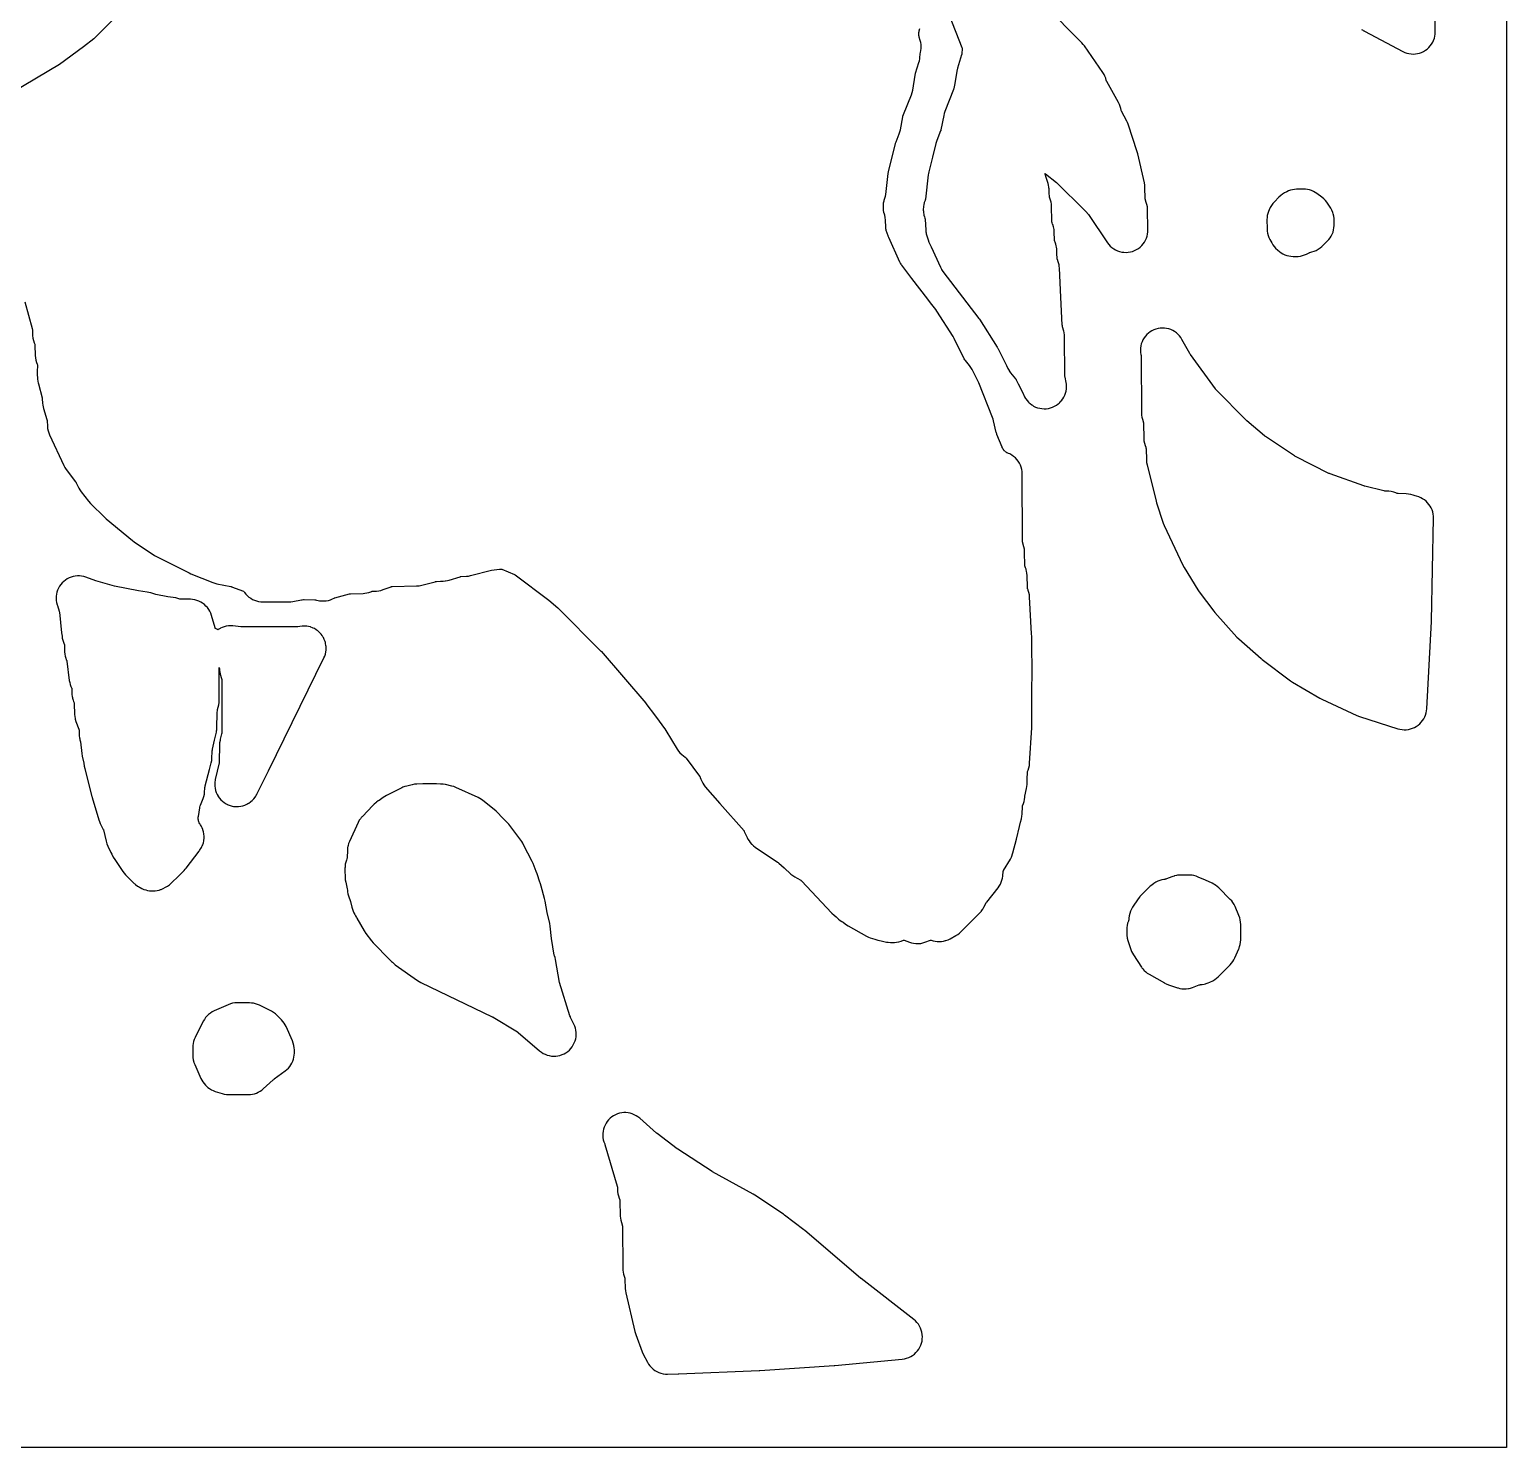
# Model space of a CAD drawing. Header units: millimetres. Extents: x 0 to 300, y 0 to 300.
# Drawn here: x 133.5 to 299.9, y 0 to 159.8 of the extents above; entities that cross this region are included whole.
import ezdxf

# ---------------------------------------------------------------- set-up
doc = ezdxf.new("R2010")
doc.units = ezdxf.units.MM
doc.layers.add('CUT', color=7, linetype='CONTINUOUS')

msp = doc.modelspace()

# ---------------------------------------------------------------- linework, layer by layer
at = {"layer": 'CUT'}
for points in [[(0.0614, 0), (0.0501, 0.0006), (0.0029, 0.0029), (0.0006, 0.0501), (0, 0.0614), (0, 299.9386), (0.0006, 299.9499), (0.0029, 299.9971), (0.0501, 299.9994), (0.0614, 300), (299.8528, 300), (299.9113, 299.9971), (299.9141, 299.9386), (299.9141, 0.0614), (299.9113, 0.0029), (299.8528, 0), (299.8528, 0)], [(273.9057, 135.1608), (274.148, 134.9246), (274.3257, 134.7671), (274.5175, 134.6271), (274.7218, 134.506), (274.9366, 134.4048), (275.16, 134.3245), (275.3901, 134.2657), (275.6247, 134.229), (275.8617, 134.2147), (276.2161, 134.2102), (276.4545, 134.2186), (276.691, 134.2496), (276.9234, 134.303), (277.1497, 134.3784), (277.3677, 134.4749), (277.6961, 134.6395), (277.7154, 134.6485), (277.7585, 134.6642), (277.8799, 134.6936), (278.0012, 134.7186), (278.2449, 134.7954), (278.4796, 134.8967), (278.7026, 135.0215), (278.9118, 135.1684), (279.1049, 135.3359), (279.7272, 135.934), (279.8961, 136.1133), (280.0466, 136.3083), (280.1772, 136.5172), (280.2866, 136.738), (280.3737, 136.9684), (280.4378, 137.2063), (280.4781, 137.4493), (280.4943, 137.6951), (280.5029, 138.2181), (280.4933, 138.4819), (280.456, 138.7433), (280.3913, 138.9992), (280.3361, 139.1772), (280.246, 139.4221), (280.1308, 139.6562), (279.9919, 139.8771), (279.6823, 140.3165), (279.5162, 140.5273), (279.3285, 140.7191), (279.1212, 140.8896), (278.5605, 141.3026), (278.3678, 141.4313), (278.164, 141.5415), (277.9508, 141.6324), (277.7302, 141.7032), (277.5039, 141.7532), (277.274, 141.7821), (277.0424, 141.7895), (276.2689, 141.7786), (276.0381, 141.7646), (275.8096, 141.7294), (275.5853, 141.6732), (275.3672, 141.5965), (275.1571, 141.5001), (274.913, 141.374), (274.6856, 141.2409), (274.4734, 141.0846), (274.2789, 140.9068), (273.7605, 140.3803), (273.5814, 140.1775), (273.4252, 139.9566), (273.2938, 139.72), (273.1752, 139.4762), (273.084, 139.2645), (273.0127, 139.0453), (272.9619, 138.8205), (272.9321, 138.5919), (272.9234, 138.3616), (272.932, 137.3251), (272.9465, 137.0767), (272.9856, 136.831), (273.0489, 136.5904), (273.1358, 136.3573), (273.2454, 136.1339), (273.4646, 135.7386), (273.5926, 135.532), (273.7401, 135.3388)], [(259.0158, 115.3981), (259.0186, 115.3716), (259.0197, 115.3478), (259.0517, 113.7199), (259.0719, 113.4485), (259.1214, 113.1808), (259.1998, 112.9201), (259.2749, 112.7121), (259.2811, 112.6934), (259.2912, 112.6521), (259.297, 112.6101), (259.2981, 112.5904), (259.3398, 111.2486), (259.3621, 110.9837), (259.4125, 110.7227), (260.4271, 106.644), (260.4812, 106.4577), (261.2427, 104.1709), (261.3507, 103.9004), (263.4546, 99.4087), (263.5836, 99.1684), (265.1303, 96.6297), (265.2743, 96.4185), (266.9257, 94.244), (267.0547, 94.0877), (269.5355, 91.3188), (269.7497, 91.1069), (272.2609, 88.9061), (272.3991, 88.7935), (275.5678, 86.393), (275.8102, 86.2308), (278.8865, 84.4219), (279.1011, 84.3094), (283.0383, 82.4816), (283.3383, 82.3652), (287.6822, 80.9937), (287.914, 80.9326), (288.1506, 80.894), (288.3899, 80.8782), (288.6295, 80.8853), (288.8674, 80.9155), (289.1013, 80.9682), (289.3291, 81.0431), (289.5486, 81.1395), (289.7579, 81.2565), (289.955, 81.393), (290.1382, 81.5478), (290.3056, 81.7194), (290.4559, 81.9062), (290.5876, 82.1066), (290.6994, 82.3187), (290.7905, 82.5405), (290.8598, 82.77), (290.9069, 83.0051), (290.9312, 83.2436), (291.46, 93.0873), (291.4631, 93.1694), (291.7033, 104.7036), (291.6967, 104.9452), (291.6667, 105.1849), (291.6138, 105.4207), (291.5383, 105.6503), (291.4411, 105.8714), (291.3229, 106.0822), (291.1849, 106.2806), (291.0284, 106.4647), (290.8549, 106.6329), (290.666, 106.7835), (290.4634, 106.9152), (290.249, 107.0267), (290.0249, 107.117), (289.7931, 107.1852), (289.633, 107.224), (289.614, 107.2303), (289.3879, 107.3117), (289.1379, 107.3871), (288.8815, 107.4361), (288.6212, 107.458), (287.7153, 107.4869), (287.6987, 107.4878), (287.663, 107.4922), (287.6291, 107.5026), (287.6134, 107.5086), (287.462, 107.5703), (287.2057, 107.6588), (286.9413, 107.7191), (286.6719, 107.7503), (286.2129, 107.7785), (286.1957, 107.78), (286.1221, 107.7913), (286.1052, 107.7951), (283.9661, 108.3292), (283.9112, 108.3443), (283.857, 108.362), (280.0476, 109.7107), (279.9778, 109.7379), (279.9099, 109.7694), (276.1463, 111.6622), (276.0812, 111.6975), (276.0185, 111.7368), (272.7592, 113.9203), (272.7047, 113.9591), (272.6525, 114.0008), (270.6553, 115.6914), (270.615, 115.7271), (270.5764, 115.7645), (267.1824, 119.2082), (267.1791, 119.2116), (267.1317, 119.2672), (267.1217, 119.2805), (264.3103, 123.1636), (264.271, 123.2214), (264.2352, 123.2813), (263.3477, 124.87), (263.2185, 125.0768), (263.0699, 125.27), (262.9031, 125.4478), (262.7199, 125.6085), (262.5218, 125.7507), (262.3108, 125.8728), (262.089, 125.9738), (261.8583, 126.0528), (261.6211, 126.1088), (261.3796, 126.1416), (261.1359, 126.1506), (260.8926, 126.1359), (260.6519, 126.0975), (260.416, 126.0359), (260.1873, 125.9516), (259.9679, 125.8454), (259.7598, 125.7184), (259.5651, 125.5717), (259.3856, 125.4068), (259.2231, 125.2251), (259.079, 125.0285), (258.9547, 124.8187), (258.8515, 124.5979), (258.7702, 124.3681), (258.7118, 124.1314), (258.6766, 123.8902), (258.6651, 123.6467), (258.6774, 123.4032), (258.7133, 123.1621), (258.7385, 123.0358), (258.7416, 123.0181), (258.7495, 122.9411), (258.75, 122.9232), (258.7888, 116.5413), (258.8006, 116.3139), (258.833, 116.0885), (258.8858, 115.867), (259.0043, 115.4538), (259.0057, 115.4486)], [(137.4074, 90.5296), (137.4219, 90.4827), (137.4254, 90.4536), (137.4268, 90.4289), (137.4519, 89.6419), (137.4709, 89.4042), (137.5124, 89.1694), (137.5447, 89.0529), (137.5762, 88.9395), (137.6388, 88.7761), (137.6615, 88.7169), (137.6623, 88.7151), (137.6662, 88.7061), (137.669, 88.6981), (137.68, 88.6666), (137.6862, 88.6404), (137.6896, 88.626), (137.6907, 88.619), (137.6926, 88.6068), (137.976, 86.4267), (138.0172, 86.1958), (138.0797, 85.9697), (138.1632, 85.7505), (138.2292, 85.5991), (138.2357, 85.5831), (138.2474, 85.5477), (138.2523, 85.5112), (138.2534, 85.4937), (138.2798, 84.8653), (138.2991, 84.6425), (138.323, 84.508), (138.3383, 84.4224), (138.397, 84.2066), (138.4475, 84.0702), (138.4747, 83.9969), (138.5057, 83.9234), (138.5115, 83.9089), (138.5121, 83.9073), (138.5173, 83.8911), (138.5234, 83.8717), (138.5279, 83.835), (138.5289, 83.8175), (138.5645, 82.6222), (138.5877, 82.3493), (138.6201, 82.1842), (138.6405, 82.0806), (138.7224, 81.8193), (139.0504, 80.9443), (139.0578, 80.9227), (139.0738, 80.8565), (139.0772, 80.8338), (139.0775, 80.8297), (139.0786, 80.8142), (139.1064, 80.1927), (139.128, 79.9582), (139.1502, 79.8403), (139.1716, 79.7267), (139.2363, 79.502), (139.3901, 78.1845), (139.4392, 77.9037), (139.6225, 77.1223), (139.6648, 76.7936), (139.7186, 76.5081), (140.4763, 73.4702), (140.4852, 73.4425), (140.4985, 73.386), (140.5379, 73.2383), (141.2885, 70.7362), (141.3639, 70.5212), (141.4585, 70.3139), (141.8107, 69.627), (141.813, 69.6223), (141.8251, 69.5932), (141.8256, 69.5912), (142.1183, 68.3156), (142.1611, 68.1697), (142.2013, 68.0301), (142.3138, 67.7614), (142.6659, 67.042), (142.759, 66.8761), (142.9372, 66.5196), (143.1006, 66.2397), (144.0025, 64.902), (144.0103, 64.8904), (144.1443, 64.7097), (144.294, 64.5419), (145.0893, 63.7268), (145.2817, 63.5493), (145.3466, 63.5009), (145.4335, 63.4225), (145.6439, 63.269), (145.6709, 63.2534), (145.6779, 63.2483), (145.7563, 63.2038), (145.8692, 63.1383), (145.8944, 63.1254), (145.9071, 63.1182), (145.9638, 63.0898), (146.1412, 62.9988), (146.3716, 62.895), (146.3785, 62.8927), (146.3791, 62.8925), (146.5834, 62.8215), (146.7931, 62.7685), (147.0066, 62.7339), (147.012, 62.7332), (147.0311, 62.731), (147.2906, 62.7139), (147.5504, 62.7239), (147.6423, 62.7322), (147.8712, 62.7637), (148.0475, 62.8048), (148.0534, 62.8059), (148.0559, 62.8067), (148.0963, 62.8162), (148.2685, 62.8735), (148.3133, 62.8876), (148.5628, 62.9971), (148.8226, 63.1283), (149.0457, 63.2559), (149.2545, 63.4057), (149.2712, 63.4205), (149.3214, 63.4573), (149.5073, 63.6248), (150.2759, 64.3905), (150.8467, 64.9511), (150.9043, 65.0164), (150.9128, 65.0248), (151.0224, 65.1502), (151.0827, 65.2185), (151.085, 65.2216), (151.0865, 65.2235), (151.1397, 65.2844), (152.6034, 67.2125), (152.6549, 67.28), (152.6572, 67.2833), (152.6582, 67.2846), (152.6775, 67.3128), (152.6963, 67.3401), (152.7932, 67.4809), (152.7954, 67.4849), (152.7958, 67.4855), (152.8107, 67.5126), (152.8549, 67.5925), (152.9113, 67.6944), (152.913, 67.6984), (152.9132, 67.6988), (152.9243, 67.7246), (152.9518, 67.7883), (153.008, 67.9184), (153.0092, 67.9222), (153.0094, 67.9226), (153.0171, 67.947), (153.045, 68.034), (153.0824, 68.1508), (153.0831, 68.1543), (153.0832, 68.1547), (153.0881, 68.1776), (153.122, 68.3348), (153.1338, 68.3893), (153.1341, 68.3925), (153.1342, 68.3928), (153.1367, 68.4145), (153.1399, 68.4428), (153.1617, 68.6317), (153.1617, 68.6346), (153.1617, 68.6348), (153.1621, 68.6556), (153.1658, 68.8756), (153.1656, 68.8781), (153.1656, 68.8783), (153.1639, 68.8988), (153.1462, 69.1188), (153.1458, 69.1209), (153.1458, 69.1211), (153.142, 69.1422), (153.1029, 69.3589), (153.1024, 69.3606), (153.1024, 69.3607), (153.0958, 69.3839), (153.0679, 69.4825), (153.0364, 69.5936), (153.036, 69.5949), (153.0359, 69.595), (153.0249, 69.6231), (152.9474, 69.8208), (152.947, 69.8216), (152.947, 69.8217), (152.9261, 69.8626), (152.8367, 70.0382), (152.8364, 70.0386), (152.8364, 70.0387), (152.768, 70.1457), (152.7053, 70.2437), (152.7052, 70.2439), (152.7049, 70.2443), (152.6793, 70.2802), (152.6734, 70.2906), (152.6243, 70.3765), (152.5789, 70.4776), (152.5636, 70.523), (152.5435, 70.5827), (152.5345, 70.6219), (152.5186, 70.6908), (152.5044, 70.8008), (152.5019, 70.8828), (152.501, 70.9116), (152.5053, 70.9752), (152.5088, 71.0278), (152.511, 71.047), (152.5196, 71.1075), (152.682, 72.0849), (152.6943, 72.1486), (152.6987, 72.1686), (152.7331, 72.2935), (152.7395, 72.313), (152.7615, 72.3739), (153.0551, 73.1261), (153.1366, 73.3718), (153.1923, 73.6247), (153.2216, 73.882), (153.2456, 74.2737), (153.2508, 74.3342), (153.2523, 74.3477), (153.2529, 74.3533), (153.272, 74.473), (153.276, 74.4918), (153.2898, 74.5508), (153.7722, 76.3979), (153.7723, 76.398), (153.9657, 77.1388), (154.0187, 77.3962), (154.0443, 77.6578), (154.0791, 78.4283), (154.0827, 78.4828), (154.084, 78.4968), (154.0843, 78.5), (154.0863, 78.5154), (154.0987, 78.6081), (154.1017, 78.6252), (154.1124, 78.6787), (154.344, 79.7155), (154.544, 80.6105), (154.5685, 80.7535), (154.5863, 80.8577), (154.6037, 81.1079), (154.6356, 82.7837), (154.6386, 82.8499), (154.6391, 82.8562), (154.6401, 82.8708), (154.6567, 83.0022), (154.6604, 83.0228), (154.6728, 83.0827), (154.6738, 83.0877), (154.693, 83.1691), (154.693, 83.1692), (154.693, 83.1693), (154.8131, 83.6796), (154.8631, 83.9656), (154.8796, 84.2555), (154.875, 87.8885), (154.876, 87.9098), (154.8782, 87.8886), (154.8871, 87.722), (154.909, 87.5269), (154.9197, 87.4319), (154.9858, 87.1476), (155.1332, 86.6483), (155.1381, 86.63), (155.1455, 86.5917), (155.1493, 86.5529), (155.1493, 86.5519), (155.1497, 86.534), (155.1573, 80.5758), (155.1567, 80.5527), (155.1457, 80.4579), (155.1441, 80.4501), (155.1411, 80.4353), (154.9926, 79.8041), (154.9633, 79.6798), (154.9164, 79.4191), (154.8973, 79.1548), (154.8616, 77.2835), (154.861, 77.2683), (154.8608, 77.2635), (154.8509, 77.1816), (154.849, 77.1716), (154.8471, 77.162), (154.4224, 75.2609), (154.404, 75.154), (154.3806, 75.0188), (154.3629, 74.7738), (154.3675, 74.5963), (154.3693, 74.5282), (154.3997, 74.2844), (154.454, 74.0448), (154.5314, 73.8117), (154.6314, 73.5873), (154.7336, 73.4078), (154.753, 73.3738), (154.8949, 73.1733), (155.0558, 72.9876), (155.2341, 72.8187), (155.4282, 72.668), (155.6361, 72.5372), (155.8001, 72.4552), (155.8559, 72.4273), (155.8582, 72.4265), (156.0853, 72.3396), (156.3223, 72.2748), (156.4865, 72.2469), (156.5645, 72.2336), (156.8096, 72.2164), (157.0085, 72.222), (157.0551, 72.2233), (157.2988, 72.2543), (157.5383, 72.309), (157.7713, 72.387), (157.9955, 72.4875), (158.1082, 72.5519), (158.2087, 72.6094), (158.409, 72.7518), (158.4462, 72.7842), (158.5943, 72.9131), (158.7273, 73.0541), (158.7628, 73.0918), (158.9131, 73.2861), (158.9911, 73.4108), (158.9912, 73.4108), (159.0435, 73.4943), (159.0622, 73.5278), (159.0848, 73.568), (159.1333, 73.6605), (159.147, 73.6864), (160.406, 76.2471), (166.6593, 88.9647), (166.7549, 89.1852), (166.789, 89.2907), (166.8288, 89.4139), (166.8805, 89.6485), (166.906, 89.8593), (166.9093, 89.8871), (166.9094, 89.892), (166.9152, 90.1273), (166.9064, 90.2491), (166.8979, 90.367), (166.8577, 90.6039), (166.8291, 90.7098), (166.795, 90.8359), (166.7927, 90.8418), (166.7102, 91.0608), (166.6043, 91.2765), (166.5574, 91.3524), (166.4782, 91.481), (166.3511, 91.6486), (166.333, 91.6725), (166.2764, 91.7338), (166.17, 91.8491), (165.9909, 92.0093), (165.9111, 92.0679), (165.7972, 92.1515), (165.5908, 92.2745), (165.4552, 92.3386), (165.3735, 92.3772), (165.1814, 92.4462), (165.1474, 92.4584), (165.1279, 92.4634), (164.9145, 92.5176), (164.7534, 92.5424), (164.677, 92.5542), (164.4371, 92.5678), (164.1969, 92.5582), (163.9589, 92.5257), (163.7328, 92.4837), (163.7149, 92.4808), (163.6403, 92.4738), (163.6368, 92.4738), (163.6221, 92.4734), (157.6788, 92.4639), (157.6184, 92.4653), (157.5582, 92.4697), (157.3068, 92.4942), (156.4003, 92.5825), (156.1536, 92.5943), (155.907, 92.5817), (155.6628, 92.5448), (155.4235, 92.484), (155.3048, 92.441), (155.1913, 92.3999), (155.0033, 92.3099), (154.9686, 92.2933), (154.7574, 92.1652), (154.729, 92.1438), (154.6227, 92.2049), (154.5863, 92.2258), (154.5339, 92.2495), (154.458, 92.2837), (154.413, 92.3067), (154.4092, 92.3179), (154.394, 92.3625), (153.992, 93.7586), (153.99, 93.7657), (153.9886, 93.7707), (153.909, 94.0032), (153.8071, 94.2267), (153.6837, 94.4392), (153.54, 94.6386), (153.3775, 94.8229), (153.1976, 94.9903), (153.0022, 95.1392), (152.7931, 95.2683), (152.5723, 95.3762), (152.342, 95.4619), (152.1044, 95.5246), (151.8618, 95.5637), (151.6166, 95.5787), (150.4266, 95.5932), (150.424, 95.5939), (149.9771, 95.7273), (149.679, 95.7967), (149.3748, 95.8292), (149.0899, 95.842), (147.719, 96.1206), (147.1618, 96.2961), (146.9498, 96.3528), (146.7336, 96.3907), (145.7745, 96.5157), (143.08, 97.0633), (140.9571, 97.6704), (139.8364, 98.0713), (139.6057, 98.1415), (139.3693, 98.1891), (139.1294, 98.2137), (138.8883, 98.2151), (138.6481, 98.1933), (138.4112, 98.1484), (138.1797, 98.0809), (137.9558, 97.9914), (137.7416, 97.8808), (137.539, 97.75), (137.3499, 97.6004), (137.1761, 97.4332), (137.0193, 97.25), (136.8808, 97.0526), (136.762, 96.8428), (136.664, 96.6225), (136.5876, 96.3938), (136.5336, 96.1587), (136.5025, 95.9196), (136.4947, 95.6786), (136.51, 95.438), (136.5485, 95.1999), (136.6097, 94.9667), (136.6175, 94.9421), (136.6389, 94.874), (136.6389, 94.8739), (136.8421, 94.2284), (136.8473, 94.2104), (136.8638, 94.1315), (136.8652, 94.1208), (136.8662, 94.1129), (137.1135, 91.7961), (137.1545, 91.4124), (137.1894, 91.1852), (137.245, 90.9621), (137.3209, 90.745), (137.4055, 90.5347)], [(169.3315, 62.6019), (169.3726, 62.3888), (169.4319, 62.1801), (169.6459, 61.5354), (169.8067, 60.8688), (169.8701, 60.6499), (169.9533, 60.4376), (170.0555, 60.2338), (170.1465, 60.0712), (170.2193, 59.9189), (170.3249, 59.7385), (170.3852, 59.6446), (171.1902, 58.2063), (171.3864, 57.908), (172.0098, 57.0933), (172.2207, 56.8515), (172.2568, 56.8152), (172.2832, 56.7852), (174.0144, 55.0074), (174.1654, 54.8647), (174.2959, 54.7605), (174.3752, 54.6806), (174.5319, 54.5356), (174.7004, 54.4045), (177.2116, 52.6179), (177.3914, 52.5012), (177.5804, 52.4005), (177.5964, 52.3928), (185.6283, 48.5432), (185.6815, 48.516), (185.7334, 48.4862), (188.4691, 46.819), (188.4734, 46.8163), (188.5357, 46.7715), (188.5492, 46.7605), (190.9711, 44.6937), (191.1648, 44.5442), (191.3721, 44.4143), (191.5912, 44.3053), (191.8198, 44.2182), (192.0559, 44.154), (192.2971, 44.113), (192.5412, 44.0959), (192.7857, 44.1027), (193.0285, 44.1334), (193.267, 44.1877), (193.4991, 44.265), (193.7226, 44.3646), (193.9352, 44.4856), (194.135, 44.6268), (194.3201, 44.7869), (194.4886, 44.9642), (194.6389, 45.1572), (194.7697, 45.364), (194.8797, 45.5826), (194.9677, 45.8108), (195.033, 46.0466), (195.075, 46.2877), (195.0932, 46.5316), (195.0874, 46.7762), (195.0578, 47.0191), (195.0046, 47.2579), (194.9283, 47.4903), (194.8296, 47.7142), (194.4655, 48.4417), (194.4638, 48.4453), (194.4369, 48.5172), (194.3916, 48.6526), (193.2245, 52.3898), (192.7563, 55.0027), (192.7109, 55.2063), (192.6488, 55.4055), (192.6258, 55.462), (192.3137, 57.3371), (192.1631, 58.7496), (192.1109, 59.0566), (191.8248, 60.2742), (191.6108, 61.5594), (191.5396, 61.8665), (191.1273, 63.2422), (191.0633, 63.5148), (190.9696, 63.8229), (190.8896, 64.0356), (190.8041, 64.3209), (190.6783, 64.6528), (190.5668, 64.8939), (190.2267, 65.7982), (190.1199, 66.0419), (189.1705, 67.9288), (189.0709, 68.108), (188.9569, 68.2786), (187.7334, 69.9555), (187.5035, 70.2276), (187.2661, 70.4709), (187.1448, 70.6143), (186.9727, 70.782), (186.9002, 70.8461), (186.0738, 71.6934), (185.8444, 71.9011), (184.586, 72.9063), (184.42, 73.028), (184.2445, 73.1357), (184.0608, 73.2286), (181.5369, 74.3765), (181.3043, 74.4686), (181.0637, 74.5369), (180.3573, 74.6998), (180.0909, 74.7463), (179.8209, 74.7636), (179.3534, 74.7684), (178.4562, 74.7982), (178.2563, 74.7968), (178.0786, 74.7813), (177.9222, 74.7829), (177.8179, 74.7818), (177.1239, 74.7599), (176.8632, 74.738), (176.6062, 74.6889), (175.9908, 74.5377), (175.7794, 74.4758), (175.5742, 74.3954), (175.4574, 74.3374), (175.3603, 74.2956), (173.7066, 73.4727), (173.5152, 73.3668), (173.3338, 73.2445), (172.8811, 72.9096), (172.7904, 72.8538), (172.6037, 72.7132), (172.5534, 72.6673), (172.4979, 72.6262), (172.3357, 72.4955), (172.185, 72.3516), (170.9961, 71.1187), (170.9511, 71.0665), (170.8847, 70.9938), (170.8552, 70.955), (170.812, 70.9049), (170.7703, 70.8436), (170.7496, 70.8165), (170.7227, 70.7738), (170.6532, 70.6717), (170.5216, 70.422), (169.5427, 68.2788), (169.4535, 68.0558), (169.3862, 67.8253), (169.3841, 67.8146), (169.3767, 67.7889), (169.3321, 67.5489), (169.311, 67.3057), (169.2791, 66.4525), (169.2779, 66.433), (169.2745, 66.4093), (169.2715, 66.3897), (169.2616, 66.3504), (169.2554, 66.3318), (169.1943, 66.1645), (169.1266, 65.9499), (169.0785, 65.73), (169.0504, 65.5067), (169.0462, 65.3882), (169.0348, 65.2887), (169.0304, 65.0513), (169.0545, 64.2176), (169.0755, 63.959), (169.1231, 63.7039), (169.3, 62.9704), (169.3091, 62.8178)], [(257.8773, 55.5214), (257.8791, 55.5187), (258.7929, 54.1242), (258.8366, 54.064), (258.9318, 53.9326), (259.0632, 53.7835), (259.0882, 53.7551), (259.2607, 53.5931), (259.4478, 53.4482), (259.6477, 53.3216), (261.3641, 52.345), (261.3945, 52.3297), (261.3945, 52.3296), (261.5847, 52.2336), (261.8152, 52.1444), (262.7252, 51.8435), (262.864, 51.7975), (262.9164, 51.783), (263.1003, 51.7321), (263.3418, 51.69), (263.5864, 51.6719), (263.8315, 51.6777), (264.0748, 51.7076), (264.1662, 51.7281), (264.3141, 51.7612), (264.5392, 51.8353), (264.547, 51.8379), (265.3035, 52.129), (265.3086, 52.1309), (265.3584, 52.1454), (265.3848, 52.1506), (265.4086, 52.1537), (265.6262, 52.1768), (265.8544, 52.2117), (265.9944, 52.2466), (266.0784, 52.2675), (266.2962, 52.3437), (266.5062, 52.4397), (266.8185, 52.6003), (267.0407, 52.7295), (267.2484, 52.8807), (267.4396, 53.0525), (268.3201, 53.9298), (268.3202, 53.9299), (268.7794, 54.3875), (268.9387, 54.5619), (269.0808, 54.7507), (269.2045, 54.952), (269.3086, 55.164), (269.76, 56.2052), (269.7783, 56.2541), (269.8491, 56.4432), (269.9136, 56.689), (269.9528, 56.9402), (269.9663, 57.194), (269.9702, 58.9501), (269.958, 59.2025), (269.9204, 59.4524), (269.8578, 59.6972), (269.7707, 59.9344), (269.3279, 60.9753), (269.2237, 61.1909), (269.0995, 61.3955), (268.9562, 61.5872), (268.7952, 61.7644), (267.4905, 63.0692), (267.322, 63.2229), (267.1402, 63.3606), (267.0724, 63.4029), (266.9467, 63.4812), (266.743, 63.5837), (266.0068, 63.9128), (266.0067, 63.9128), (265.1741, 64.285), (265.0897, 64.3176), (264.9325, 64.3783), (264.6825, 64.4462), (264.4884, 64.4777), (264.4268, 64.4877), (264.2456, 64.4982), (264.1682, 64.5027), (263.2113, 64.5082), (263.1061, 64.5039), (262.9793, 64.4987), (262.8282, 64.4784), (262.7492, 64.4678), (262.5229, 64.4156), (262.4567, 64.3937), (262.3025, 64.3427), (261.7982, 64.1495), (261.5411, 64.051), (261.5306, 64.0473), (261.5201, 64.0437), (261.4421, 64.024), (261.4271, 64.0202), (261.4052, 64.0167), (261.3203, 64.0056), (261.0794, 63.9622), (260.8439, 63.8955), (260.6161, 63.8061), (260.3981, 63.6948), (260.1921, 63.5627), (259.9367, 63.3807), (259.767, 63.2485), (259.7203, 63.2052), (259.6946, 63.1848), (259.5375, 63.0366), (259.131, 62.6183), (258.7575, 62.2405), (258.6042, 62.0705), (258.5845, 62.0442), (258.5611, 62.0179), (258.429, 61.8397), (257.792, 60.8961), (257.6552, 60.6681), (257.5434, 60.4268), (257.4578, 60.175), (257.3994, 59.9156), (257.3689, 59.6514), (257.3687, 59.6478), (257.3639, 59.57), (257.3585, 59.4819), (257.3567, 59.4615), (257.3492, 59.4182), (257.3371, 59.3759), (257.3299, 59.3568), (257.3147, 59.3199), (257.3108, 59.3103), (257.3081, 59.3038), (257.2262, 59.0717), (257.1675, 58.8328), (257.1326, 58.5892), (257.1218, 58.3434), (257.124, 57.9409), (257.1386, 57.684), (257.1795, 57.43), (257.1823, 57.4197), (257.1866, 57.3937), (257.2535, 57.1477), (257.2589, 57.1312), (257.2619, 57.1203), (257.5927, 56.1125), (257.6701, 55.9075), (257.7651, 55.7101), (257.877, 55.5218)], [(153.1609, 41.0071), (153.3153, 40.8379), (153.3167, 40.8364), (153.415, 40.7381), (153.5899, 40.579), (153.7791, 40.4372), (153.9808, 40.3138), (154.1933, 40.2101), (154.4146, 40.1269), (155.1862, 39.8777), (155.4385, 39.8106), (155.6964, 39.7701), (155.9572, 39.7568), (158.1506, 39.7592), (158.3811, 39.7701), (158.6096, 39.8023), (158.8341, 39.8553), (159.0529, 39.9288), (159.2639, 40.0222), (159.4654, 40.1347), (159.6557, 40.2652), (159.8331, 40.4127), (160.9583, 41.4397), (161.0075, 41.4822), (161.059, 41.522), (162.3094, 42.4349), (162.4916, 42.5815), (162.6594, 42.7445), (162.8112, 42.9225), (162.9456, 43.1138), (163.0617, 43.3169), (163.1582, 43.53), (163.2344, 43.7512), (163.2896, 43.9785), (163.3233, 44.2099), (163.3352, 44.4435), (163.3367, 44.7915), (163.3241, 45.0526), (163.2843, 45.3109), (163.2178, 45.5637), (163.1253, 45.8081), (162.4132, 47.4281), (162.3115, 47.6333), (162.1914, 47.8284), (162.0541, 48.0116), (161.9005, 48.1815), (161.4028, 48.6839), (161.2019, 48.8658), (160.9825, 49.0248), (160.7472, 49.1592), (159.4041, 49.8325), (159.1932, 49.9264), (158.9745, 50.0003), (158.75, 50.0538), (158.5215, 50.0863), (158.2909, 50.0977), (156.8937, 50.1017), (156.6344, 50.089), (156.3778, 50.0494), (156.1266, 49.9834), (155.8837, 49.8918), (154.3038, 49.2), (154.0818, 49.0894), (153.8719, 48.9574), (153.6761, 48.8052), (153.4964, 48.6343), (153.3345, 48.4465), (153.1919, 48.2436), (153.0702, 48.0275), (152.1516, 46.1894), (152.1484, 46.1829), (152.0547, 45.9717), (151.981, 45.7527), (151.9278, 45.5279), (151.8956, 45.2991), (151.8846, 45.0684), (151.8836, 44.1884), (151.8969, 43.9273), (151.9375, 43.669), (152.0048, 43.4163), (152.0092, 43.4048), (152.0149, 43.3836), (152.1078, 43.1419), (152.7992, 41.5889), (152.9018, 41.3842), (153.0227, 41.1897)], [(200.0195, 27.8543), (200.0227, 27.8251), (200.0239, 27.8005), (200.0607, 26.0798), (200.0774, 25.8396), (200.1172, 25.602), (200.1797, 25.3694), (200.2759, 25.0694), (200.2812, 25.0513), (200.2897, 25.0116), (200.2941, 24.9712), (200.2948, 24.9523), (200.3372, 20.1942), (200.3492, 19.9702), (200.3813, 19.7483), (200.4331, 19.5301), (200.5642, 19.0711), (200.5655, 19.0661), (200.5752, 19.0183), (200.5781, 18.9932), (200.5793, 18.9705), (200.613, 17.9147), (200.6332, 17.6676), (200.6778, 17.4236), (201.7037, 13.0503), (201.7976, 12.7412), (202.5346, 10.7816), (202.656, 10.5092), (203.1198, 9.6163), (203.2475, 9.3982), (203.3966, 9.1941), (203.5655, 9.0061), (203.7525, 8.8361), (203.9557, 8.6858), (204.1731, 8.5569), (204.4024, 8.4505), (204.6412, 8.3679), (204.8872, 8.3097), (205.1378, 8.2768), (205.3904, 8.2692), (206.5949, 8.2943), (206.6507, 8.2961), (215.7131, 8.6875), (215.7676, 8.6905), (224.1562, 9.2363), (224.2274, 9.2419), (231.8344, 9.9556), (232.0806, 9.9911), (232.3221, 10.0509), (232.5563, 10.1344), (232.7812, 10.2408), (232.9943, 10.369), (233.1937, 10.5177), (233.3773, 10.6855), (233.5433, 10.8708), (233.6901, 11.0716), (233.8162, 11.2859), (233.9204, 11.5118), (234.0016, 11.7469), (234.059, 11.9889), (234.0922, 12.2354), (234.1006, 12.484), (234.0843, 12.7322), (234.0435, 12.9775), (233.9784, 13.2176), (233.8899, 13.45), (233.7786, 13.6725), (233.6459, 13.8828), (233.4928, 14.0789), (233.3211, 14.2588), (233.1323, 14.4208), (227.1873, 19.0279), (227.1649, 19.0456), (227.143, 19.0639), (220.8441, 24.4469), (220.7302, 24.5386), (218.553, 26.1891), (218.4342, 26.2738), (215.2224, 28.4256), (215.0441, 28.5345), (210.469, 31.0737), (210.4349, 31.0934), (210.4015, 31.1142), (206.5295, 33.6107), (206.4914, 33.6363), (206.4543, 33.6634), (204.2004, 35.376), (204.1652, 35.4038), (204.1311, 35.4329), (202.2449, 37.1038), (202.056, 37.2555), (201.8533, 37.3881), (201.6387, 37.5006), (201.4143, 37.5917), (201.182, 37.6607), (200.9442, 37.7068), (200.703, 37.7298), (200.4608, 37.7293), (200.2197, 37.7053), (199.9821, 37.6581), (199.7501, 37.5882), (199.5261, 37.4961), (199.312, 37.3828), (199.1098, 37.2492), (198.9215, 37.0968), (198.7489, 36.9268), (198.5936, 36.7409), (198.4569, 36.5409), (198.3403, 36.3285), (198.2447, 36.1059), (198.1712, 35.8751), (198.1203, 35.6382), (198.0926, 35.3975), (198.0884, 35.1553), (198.1076, 34.9138), (198.1501, 34.6753), (198.2154, 34.442), (198.3031, 34.2162), (198.3058, 34.2101), (198.3319, 34.1418), (198.337, 34.126), (199.7106, 29.457), (199.716, 29.4367), (199.7317, 29.3476), (199.7336, 29.3267), (199.7639, 28.8467), (199.7933, 28.5909), (199.8489, 28.3395), (199.93, 28.0951), (200.0036, 27.9065), (200.0055, 27.9014)]]:
    msp.add_lwpolyline(points, close=True, dxfattribs=at)
for points in [[(283.5797, 159.8044), (283.6902, 159.7359), (283.7529, 159.6928), (283.8554, 159.6333), (283.8659, 159.6268), (283.8746, 159.6222), (283.9174, 159.5973), (288.2251, 157.3121), (288.4469, 157.208), (288.6777, 157.1262), (288.9155, 157.0673), (289.1579, 157.032), (289.4026, 157.0206), (289.6472, 157.0331), (289.8894, 157.0696), (290.1269, 157.1296), (290.3573, 157.2125), (290.5786, 157.3176), (290.7885, 157.4438), (290.9851, 157.59), (291.1664, 157.7547), (291.3307, 157.9363), (291.4764, 158.1332), (291.6022, 158.3434), (291.7068, 158.5648), (291.7893, 158.7955), (291.8487, 159.0331), (291.8847, 159.2754), (291.8967, 159.52), (291.8967, 159.5201), (291.9039, 192.0322)], [(143.9633, 161.9589), (140.7524, 158.748), (139.5595, 157.8339), (136.8633, 155.832), (131.4984, 152.646)], [(237.1309, 161.4145), (238.5548, 157.7426), (238.5735, 157.6866), (238.5726, 157.6715), (238.5716, 157.6542), (238.5389, 157.0307), (238.5387, 157.0282), (238.5339, 156.9922), (238.5319, 156.9779), (238.5263, 156.953), (238.5196, 156.9296), (238.0548, 155.4485), (237.9736, 155.1078), (237.7439, 153.7191), (237.6506, 153.1553), (237.6466, 153.1343), (237.623, 153.0494), (237.6198, 153.0408), (237.6157, 153.0294), (236.6317, 150.5538), (236.5547, 150.3294), (236.553, 150.3225), (236.4992, 150.0988), (236.1877, 148.4653), (236.1838, 148.4471), (236.1623, 148.3731), (236.1571, 148.359), (236.1559, 148.3556), (235.7264, 147.267), (235.6262, 146.9545), (235.2433, 145.4195), (234.8226, 143.7332), (234.7919, 143.5651), (234.765, 143.4175), (234.4428, 140.6528), (234.4401, 140.6336), (234.4316, 140.5945), (234.4221, 140.565), (234.4193, 140.5564), (234.4192, 140.556), (234.4121, 140.5385), (234.4095, 140.5324), (234.4068, 140.5264), (234.3156, 140.2816), (234.2504, 140.0286), (234.2306, 139.8955), (234.2119, 139.7701), (234.2027, 139.5567), (234.2006, 139.5091), (234.2013, 139.4358), (234.2079, 139.3287), (234.2175, 139.1738), (234.2587, 138.9288), (234.2611, 138.9149), (234.272, 138.8756), (234.3315, 138.662), (234.3775, 138.5459), (234.377, 138.5457), (234.4214, 138.4248), (234.4275, 138.3832), (234.4289, 138.3628), (234.4771, 137.2105), (234.4966, 136.9864), (234.5149, 136.8839), (234.5362, 136.765), (234.5955, 136.548), (234.7432, 136.0898), (234.8459, 135.8241), (235.0796, 135.3089), (236.1304, 132.9927), (236.2412, 132.7814), (236.2627, 132.7404), (236.4229, 132.5047), (240.4755, 127.2174), (240.4915, 127.1955), (240.4916, 127.1955), (240.5071, 127.1743), (240.5368, 127.1298), (242.5353, 123.9888), (242.5692, 123.9322), (242.6, 123.8738), (243.5647, 121.921), (243.7265, 121.5935), (243.8681, 121.3441), (243.8861, 121.3195), (244.0372, 121.1126), (244.5903, 120.4402), (244.5947, 120.4346), (244.6038, 120.4228), (244.6536, 120.3465), (244.6545, 120.3447), (244.664, 120.3271), (244.8906, 119.8775), (245.4783, 118.7112), (245.4921, 118.6823), (245.501, 118.6637), (245.5321, 118.5904), (245.533, 118.5907), (245.6228, 118.3946), (245.7272, 118.2156), (245.7466, 118.1825), (245.7528, 118.1739), (245.8906, 117.9835), (246.0534, 117.7995), (246.1215, 117.7364), (246.2335, 117.6325), (246.4291, 117.4839), (246.5012, 117.4396), (246.6384, 117.3553), (246.8593, 117.2478), (247.0896, 117.1625), (247.3273, 117.1002), (247.5429, 117.0658), (247.5698, 117.0615), (247.815, 117.0468), (248.0605, 117.0563), (248.3039, 117.0898), (248.4311, 117.1203), (248.5427, 117.147), (248.6449, 117.1824), (248.7749, 117.2274), (248.998, 117.3302), (249.2099, 117.4544), (249.4086, 117.5988), (249.5154, 117.6937), (249.5922, 117.762), (249.7119, 117.8916), (249.7589, 117.9424), (249.9071, 118.1383), (249.9364, 118.1863), (250.0354, 118.3479), (250.1424, 118.5689), (250.2273, 118.7995), (250.2891, 119.0372), (250.3273, 119.2799), (250.3306, 119.338), (250.3415, 119.5251), (250.3315, 119.7705), (250.322, 119.839), (250.2975, 120.0138), (250.1806, 120.6287), (250.1692, 120.6883), (250.1692, 120.6888), (250.1663, 120.7059), (250.1591, 120.7796), (250.1585, 120.7975), (250.1229, 125.1609), (250.114, 125.3333), (250.1117, 125.3773), (250.0818, 125.5919), (250.0676, 125.6541), (250.0335, 125.8032), (249.9029, 126.2783), (249.8909, 126.322), (249.8902, 126.3246), (249.8857, 126.343), (249.878, 126.3911), (249.8715, 126.4318), (249.8703, 126.4471), (249.8698, 126.4534), (249.7129, 129.6107), (249.5503, 132.8836), (249.5249, 133.1358), (249.4996, 133.2593), (249.4741, 133.3841), (249.3984, 133.6261), (249.3071, 133.873), (249.3004, 133.8929), (249.2975, 133.9043), (249.2897, 133.9349), (249.2836, 133.9777), (249.2823, 133.9987), (249.2629, 134.5307), (249.2474, 134.956), (249.2355, 135.1026), (249.2293, 135.1791), (249.2148, 135.2629), (249.1912, 135.3996), (249.1336, 135.6159), (249.0935, 135.726), (249.0569, 135.8262), (249.0339, 135.8816), (249.0134, 135.9307), (249.0068, 135.9475), (248.9957, 135.9829), (248.9912, 136.0194), (248.9909, 136.0252), (248.9903, 136.0375), (248.9599, 136.9877), (248.9349, 137.2696), (248.8792, 137.5418), (248.8782, 137.5468), (248.8751, 137.5563), (248.7905, 137.8159), (248.7708, 137.8664), (248.7219, 137.9918), (248.716, 138.008), (248.706, 138.0423), (248.7039, 138.0611), (248.7021, 138.0774), (248.7013, 138.0949), (248.6982, 138.2281), (248.6602, 139.868), (248.6435, 140.1036), (248.6051, 140.3344), (248.6048, 140.3366), (248.5441, 140.565), (248.4623, 140.7865), (248.4483, 140.8194), (248.4331, 140.8553), (248.4266, 140.8716), (248.4154, 140.9061), (248.4106, 140.9417), (248.4093, 140.9594), (248.3911, 141.3441), (248.3686, 141.8201), (248.3563, 141.9567), (248.3494, 142.0329), (248.3121, 142.2434), (248.257, 142.4498), (248.0552, 143.0935), (247.9274, 143.5011), (247.9141, 143.5521), (247.9575, 143.5221), (249.2103, 142.5592), (252.4118, 139.382), (252.5227, 139.2719), (252.5299, 139.2648), (252.53, 139.2647), (252.8033, 138.9239), (254.9568, 135.7636), (255.1056, 135.5668), (255.2731, 135.3857), (255.4576, 135.2219), (255.6574, 135.0771), (255.8705, 134.9528), (256.0947, 134.85), (256.3281, 134.7698), (256.5682, 134.7131), (256.8127, 134.6802), (257.0593, 134.6716), (257.3055, 134.6874), (257.5489, 134.7274), (257.7873, 134.7911), (258.0181, 134.8781), (258.2393, 134.9874), (258.4487, 135.1179), (258.6441, 135.2685), (258.8238, 135.4375), (258.9859, 135.6235), (259.1289, 135.8246), (259.2514, 136.0387), (259.3522, 136.2639), (259.4303, 136.4979), (259.485, 136.7385), (259.5157, 136.9833), (259.5221, 137.2299), (259.5204, 137.3004), (259.4676, 139.5541), (259.4484, 139.8104), (259.4029, 140.0633), (259.3318, 140.3103), (259.2419, 140.5711), (259.2361, 140.5892), (259.2268, 140.629), (259.2215, 140.6696), (259.2205, 140.6886), (259.1829, 142.0201), (259.1639, 142.2651), (259.1209, 142.507), (258.372, 145.7814), (258.3061, 146.0164), (257.2727, 149.1086), (257.2031, 149.2925), (257.1194, 149.4702), (256.5328, 150.5975), (256.5304, 150.6024), (256.5103, 150.6505), (256.5022, 150.6763), (256.4964, 150.6998), (256.4581, 150.874), (256.3937, 151.1108), (256.3063, 151.3401), (256.197, 151.5598), (254.875, 153.9172), (254.8664, 153.9335), (254.8505, 153.9697), (254.8383, 154.0073), (254.8339, 154.0251), (254.8274, 154.0546), (254.7633, 154.2894), (254.6767, 154.5168), (254.5684, 154.7348), (254.4394, 154.9412), (252.3603, 157.9337), (252.2276, 158.1078), (252.0803, 158.2697), (247.8514, 162.5241)], [(132.972, 129.1151), (133.7958, 126.0888), (133.8007, 126.0686), (133.8145, 125.98), (133.816, 125.9593), (133.8458, 125.2928), (133.8744, 125.0116), (133.9346, 124.7354), (134.0255, 124.4677), (134.0789, 124.3357), (134.0848, 124.3201), (134.0953, 124.2856), (134.0994, 124.2503), (134.1003, 124.2334), (134.1334, 123.0619), (134.156, 122.7896), (134.2082, 122.5214), (134.2893, 122.2606), (134.3569, 122.079), (134.3636, 122.0594), (134.3744, 122.016), (134.3804, 121.9716), (134.3815, 121.9509), (134.3886, 121.6471), (134.3649, 121.5075), (134.3478, 121.2615), (134.355, 121.015), (134.4042, 120.3898), (134.4316, 120.1688), (134.4785, 119.951), (134.493, 119.8956), (134.4988, 119.8669), (134.9127, 118.2971), (134.9171, 118.2784), (134.93, 118.1964), (134.9315, 118.1772), (134.9579, 117.6821), (134.9778, 117.4733), (135.0151, 117.2668), (135.0697, 117.0643), (135.4598, 115.8249), (135.4613, 115.8198), (135.4725, 115.7707), (135.476, 115.7449), (135.4778, 115.7216), (135.5117, 115.0561), (135.5354, 114.8169), (135.582, 114.5811), (135.6511, 114.3509), (135.7419, 114.1284), (137.3579, 110.656), (137.4822, 110.4223), (137.6305, 110.203), (138.6864, 108.8067), (138.6964, 108.7928), (138.7353, 108.7303), (138.7433, 108.7152), (139.0439, 108.1176), (139.1673, 107.9003), (139.3116, 107.6964), (140.1557, 106.6224), (140.3635, 106.3895), (141.9826, 104.7884), (142.1482, 104.6387), (145.0833, 102.214), (145.282, 102.0658), (147.5859, 100.5191), (147.8583, 100.3602), (151.4758, 98.5453), (151.6675, 98.459), (154.1463, 97.4664), (154.3707, 97.3887), (154.6015, 97.3326), (156.1689, 97.0298), (156.1852, 97.0263), (156.2542, 97.0065), (156.2699, 97.0009), (157.5927, 96.4915), (157.6096, 96.4845), (157.6447, 96.4668), (157.6703, 96.4371), (157.6812, 96.4224), (157.7312, 96.3513), (157.8783, 96.162), (158.043, 95.9876), (158.2236, 95.8298), (158.4185, 95.69), (158.6258, 95.5695), (158.8438, 95.4695), (159.0704, 95.3908), (159.3034, 95.3342), (159.5408, 95.3001), (159.7804, 95.289), (162.7175, 95.2937), (162.945, 95.3044), (163.1705, 95.3358), (164.1471, 95.5174), (164.2102, 95.5275), (164.2303, 95.5301), (164.3577, 95.5405), (164.3779, 95.5411), (164.4419, 95.5414), (165.637, 95.5165), (165.6976, 95.5137), (165.7168, 95.5124), (165.8316, 95.4988), (166.0037, 95.4612), (166.0038, 95.4617), (166.1823, 95.423), (166.431, 95.3947), (166.6813, 95.3915), (166.9307, 95.4133), (167.1766, 95.4599), (167.4167, 95.5309), (167.6484, 95.6255), (167.8178, 95.7153), (167.8462, 95.7289), (167.8815, 95.7419), (167.8975, 95.7466), (169.531, 96.1823), (169.5524, 96.1873), (169.6464, 96.2009), (169.6684, 96.2021), (171.0704, 96.2391), (171.2918, 96.2548), (171.5109, 96.2901), (171.726, 96.3446), (171.9355, 96.418), (172.0411, 96.4604), (172.0604, 96.4676), (172.1029, 96.4794), (172.1465, 96.4866), (172.167, 96.4882), (172.5905, 96.5108), (172.8429, 96.5371), (173.0913, 96.5889), (173.3332, 96.6655), (174.2313, 97.0013), (174.2511, 97.0081), (174.2949, 97.0191), (174.3396, 97.0251), (174.3605, 97.0262), (177.1027, 97.0873), (177.3942, 97.1109), (177.6809, 97.1684), (179.1829, 97.5621), (179.2409, 97.5758), (179.3138, 97.5871), (179.3331, 97.5886), (179.7936, 97.6121), (180.1118, 97.6254), (180.3312, 97.6443), (180.3599, 97.6493), (180.3719, 97.6505), (180.5792, 97.6876), (180.7826, 97.7421), (182.0126, 98.1277), (182.0555, 98.1357), (182.0781, 98.1378), (182.7178, 98.1786), (182.9436, 98.2033), (183.1662, 98.2484), (185.5554, 98.8468), (186.4555, 98.9827), (186.4807, 98.9806), (186.4868, 98.9801), (186.505, 98.9786), (186.7267, 98.9603), (188.1219, 98.3811), (188.141, 98.3725), (188.2141, 98.3321), (188.2277, 98.3224), (192.0237, 95.4864), (193.02, 94.6162), (197.8835, 89.7398), (197.8954, 89.7274), (202.9325, 83.8717), (202.9541, 83.8457), (204.0153, 82.4051), (205.1397, 80.8787), (205.1711, 80.8339), (205.2004, 80.7878), (205.2004, 80.7877), (206.4651, 78.6932), (206.4707, 78.684), (206.6187, 78.4658), (206.7888, 78.2644), (206.9793, 78.082), (207.1878, 77.9207), (207.368, 77.7959), (207.3844, 77.784), (207.4174, 77.7554), (207.4422, 77.7287), (207.4535, 77.7142), (207.4541, 77.7134), (207.471, 77.6918), (207.4805, 77.6796), (208.9852, 75.6621), (208.9974, 75.6442), (209.0099, 75.6258), (209.0156, 75.6173), (209.0172, 75.615), (209.0477, 75.5701), (209.0653, 75.5319), (209.0721, 75.5136), (209.142, 75.308), (209.2325, 75.0794), (209.345, 74.8608), (209.4785, 74.6543), (209.6316, 74.4619), (211.2829, 72.5842), (214.0071, 69.4798), (214.0083, 69.4782), (214.0285, 69.443), (214.0366, 69.426), (214.34, 68.7469), (214.4435, 68.5411), (214.5656, 68.3458), (214.705, 68.1626), (214.8608, 67.9929), (214.8884, 67.9679), (214.9063, 67.9485), (215.0765, 67.7956), (215.26, 67.6589), (217.7817, 65.9529), (217.8502, 65.903), (217.9149, 65.8483), (218.5193, 65.2997), (219.275, 64.6139), (219.4917, 64.4382), (219.6124, 64.3609), (219.7266, 64.2878), (219.9899, 64.1392), (220.3967, 63.9097), (220.4122, 63.9004), (220.4406, 63.8805), (220.469, 63.8559), (220.4823, 63.8425), (223.8953, 60.2276), (224.1604, 59.9845), (224.3765, 59.8132), (224.4943, 59.6913), (224.657, 59.5373), (224.8328, 59.3985), (224.8395, 59.3942), (224.8548, 59.3821), (225.0425, 59.2597), (225.1696, 59.1847), (225.3923, 59.0082), (225.5544, 58.89), (225.7255, 58.7851), (227.8141, 57.618), (228.0202, 57.515), (228.2349, 57.4314), (228.7374, 57.262), (229.0866, 57.1717), (229.4603, 57.1034), (229.7498, 57.023), (230.0481, 56.9594), (230.2293, 56.9434), (230.2573, 56.9376), (230.4917, 56.9114), (230.7276, 56.9075), (230.94, 56.9139), (231.2014, 56.9357), (231.4592, 56.9847), (231.7104, 57.0605), (231.9647, 57.152), (231.9824, 57.1579), (232.0153, 57.1661), (232.0321, 57.1616), (232.0494, 57.1557), (232.6373, 56.937), (232.871, 56.8629), (233.1107, 56.8121), (233.3544, 56.785), (233.4136, 56.7842), (233.4215, 56.7835), (233.4682, 56.7835), (233.5995, 56.7818), (233.6217, 56.7837), (233.6658, 56.7838), (233.9089, 56.808), (234.1485, 56.8558), (234.3823, 56.9268), (235.0111, 57.1518), (235.0284, 57.1575), (235.0315, 57.1583), (235.0566, 57.1543), (235.0745, 57.15), (235.3224, 57.085), (235.5503, 57.0363), (235.7817, 57.0091), (236.0147, 57.0036), (236.2472, 57.0198), (236.4772, 57.0576), (236.7027, 57.1166), (236.7577, 57.1338), (236.9908, 57.2195), (237.2143, 57.328), (237.8857, 57.696), (238.0896, 57.8209), (238.2807, 57.9646), (238.4572, 58.126), (239.7038, 59.3805), (240.5272, 60.1966), (240.6864, 60.37), (240.7162, 60.4094), (240.7443, 60.4403), (240.7558, 60.4558), (240.7679, 60.4693), (240.9162, 60.6721), (241.0434, 60.8887), (241.2917, 61.365), (241.3002, 61.3804), (241.3413, 61.4439), (241.3502, 61.4557), (242.6283, 63.073), (242.768, 63.2685), (242.8884, 63.4765), (242.9882, 63.695), (243.0665, 63.9222), (243.1228, 64.1558), (243.1563, 64.3937), (243.1569, 64.4002), (243.2038, 64.9091), (243.2057, 64.9258), (243.2122, 64.9613), (243.228, 64.994), (243.2361, 65.0082), (244.0131, 66.3021), (244.1291, 66.5188), (244.2233, 66.7458), (244.2299, 66.7676), (244.2338, 66.7769), (244.2735, 66.9086), (244.3042, 67.0102), (244.6882, 68.5497), (245.0437, 69.9675), (245.0468, 69.98), (245.1624, 70.451), (245.2621, 70.851), (245.2688, 70.8848), (245.2715, 70.8957), (245.3088, 71.0881), (245.3105, 71.0966), (245.3105, 71.0969), (245.318, 71.1355), (245.3409, 71.3786), (245.3797, 72.2385), (245.3809, 72.2561), (245.3862, 72.2937), (245.3983, 72.3296), (245.4052, 72.3458), (245.4121, 72.3614), (245.4981, 72.5802), (245.5631, 72.8061), (245.6067, 73.0371), (245.6283, 73.2713), (245.6332, 73.3809), (245.8293, 74.2402), (245.8719, 74.4805), (245.8909, 74.7238), (245.9078, 75.3096), (245.9329, 76.0941), (245.9333, 76.1015), (245.9371, 76.1346), (245.944, 76.1578), (245.9524, 76.1808), (245.9836, 76.2598), (246.0097, 76.3259), (246.0114, 76.33), (246.0948, 76.5786), (246.1517, 76.8347), (246.1815, 77.0952), (246.4269, 81.088), (246.4316, 81.2275), (246.4329, 81.4525), (246.4379, 81.5402), (246.4421, 81.6822), (246.4424, 81.9325), (246.4477, 82.0303), (246.4514, 82.1719), (246.4514, 82.1722), (246.4472, 84.051), (246.4724, 88.5875), (246.4703, 88.7048), (246.4504, 89.1842), (246.4516, 90.236), (246.4485, 90.3623), (246.4324, 90.6872), (246.4315, 91.1155), (246.4173, 91.3757), (246.382, 91.7055), (246.1774, 95.8399), (246.152, 96.0927), (246.101, 96.3416), (246.0251, 96.584), (246.009, 96.6274), (245.975, 96.7195), (245.9546, 96.7745), (245.948, 96.794), (245.9372, 96.8371), (245.9313, 96.881), (245.9302, 96.9016), (245.8961, 98.2849), (245.8811, 98.5043), (245.8721, 98.5612), (245.8468, 98.7215), (245.7953, 98.9276), (245.7935, 98.9348), (245.7851, 98.9593), (245.7217, 99.1427), (245.6781, 99.2531), (245.6768, 99.2566), (245.6762, 99.2583), (245.662, 99.3052), (245.6586, 99.3343), (245.6574, 99.3589), (245.6156, 100.9423), (245.6065, 101.0522), (245.5927, 101.22), (245.5391, 101.4935), (245.3979, 102.0478), (245.3929, 102.0702), (245.3803, 102.1687), (245.3797, 102.186), (245.3458, 109.7264), (245.3321, 109.9769), (245.2934, 110.2247), (245.23, 110.4674), (245.1426, 110.7025), (245.0321, 110.9276), (244.8996, 111.1406), (244.7465, 111.3392), (244.5742, 111.5215), (244.3845, 111.6856), (244.1793, 111.8298), (243.9607, 111.9528), (243.8039, 112.0214), (243.8042, 112.0222), (243.8043, 112.0223), (243.642, 112.093), (243.6253, 112.1022), (243.5454, 112.1467), (243.4545, 112.2096), (243.3927, 112.2621), (243.3702, 112.2811), (243.3088, 112.3444), (243.298, 112.3556), (243.2933, 112.3604), (243.2244, 112.4468), (243.1643, 112.5395), (243.1109, 112.6426), (243.1028, 112.6601), (243.0788, 112.7161), (242.4992, 114.1651), (242.4821, 114.2103), (242.477, 114.2248), (242.4481, 114.3171), (242.4441, 114.3319), (242.4324, 114.3788), (242.1301, 115.6951), (242.0795, 115.882), (242.0146, 116.0643), (240.4448, 119.9874), (240.3563, 120.1837), (239.7078, 121.4707), (239.5697, 121.7107), (239.4059, 121.9339), (238.9508, 122.4871), (238.9069, 122.5438), (238.8935, 122.5621), (238.8158, 122.6824), (238.8046, 122.7022), (238.771, 122.7655), (237.6897, 124.9543), (237.5575, 125.1891), (235.7359, 128.0521), (235.6108, 128.2309), (235.0313, 128.987), (235.0313, 128.9871), (234.72, 129.3931), (232.9159, 131.7469), (232.1122, 132.7954), (231.7739, 133.2368), (231.746, 133.2732), (231.7042, 133.331), (231.6916, 133.3496), (231.6184, 133.4717), (231.6079, 133.4917), (231.5767, 133.5557), (230.3029, 136.3635), (230.2753, 136.4292), (230.2544, 136.4834), (230.2306, 136.5506), (230.0375, 137.1495), (230.0214, 137.2035), (230.0167, 137.2206), (229.9931, 137.3253), (229.979, 137.4316), (229.9775, 137.4494), (229.9739, 137.5055), (229.9398, 138.32), (229.9139, 138.5888), (229.8593, 138.8532), (229.7764, 139.1102), (229.7689, 139.1298), (229.7412, 139.2271), (229.7224, 139.3265), (229.7119, 139.4323), (229.711, 139.4499), (229.7092, 139.5057), (229.7043, 140.0488), (229.7054, 140.1142), (229.7063, 140.1348), (229.7181, 140.2588), (229.7417, 140.375), (229.779, 140.4938), (229.7863, 140.5132), (229.807, 140.5647), (229.8809, 140.7745), (229.9358, 140.99), (229.9713, 141.2095), (230.2452, 143.559), (230.257, 143.6383), (230.2688, 143.7028), (230.2857, 143.7813), (231.0656, 146.9073), (231.088, 146.9862), (231.1085, 147.05), (231.136, 147.1273), (231.491, 148.0269), (231.5667, 148.2485), (231.6212, 148.4761), (231.8987, 149.9311), (231.9112, 149.989), (231.9156, 150.0073), (231.9487, 150.1211), (231.9548, 150.1389), (231.9754, 150.1945), (232.8628, 152.4272), (232.9483, 152.6811), (233.0061, 152.9426), (233.285, 154.6289), (233.3023, 154.7148), (233.3188, 154.7843), (233.3421, 154.8687), (233.7169, 156.0629), (233.7708, 156.2635), (233.8079, 156.4679), (233.8279, 156.6747), (233.8441, 156.9702), (233.8494, 157.0354), (233.8516, 157.0559), (233.8714, 157.179), (233.8723, 157.1824), (233.922, 157.4067), (233.9509, 157.6346), (233.9587, 157.8641), (233.9455, 158.0934), (233.9113, 158.3206), (233.8563, 158.5436), (233.7446, 158.9213), (233.729, 158.9794), (233.7245, 158.9979), (233.7027, 159.1104), (233.6923, 159.219), (233.6925, 159.3281), (233.7031, 159.4366), (233.7251, 159.5491), (233.7297, 159.5676), (233.7454, 159.6256), (233.8252, 159.893)]]:
    msp.add_lwpolyline(points, dxfattribs=at)

doc.saveas('drawing.dxf')
